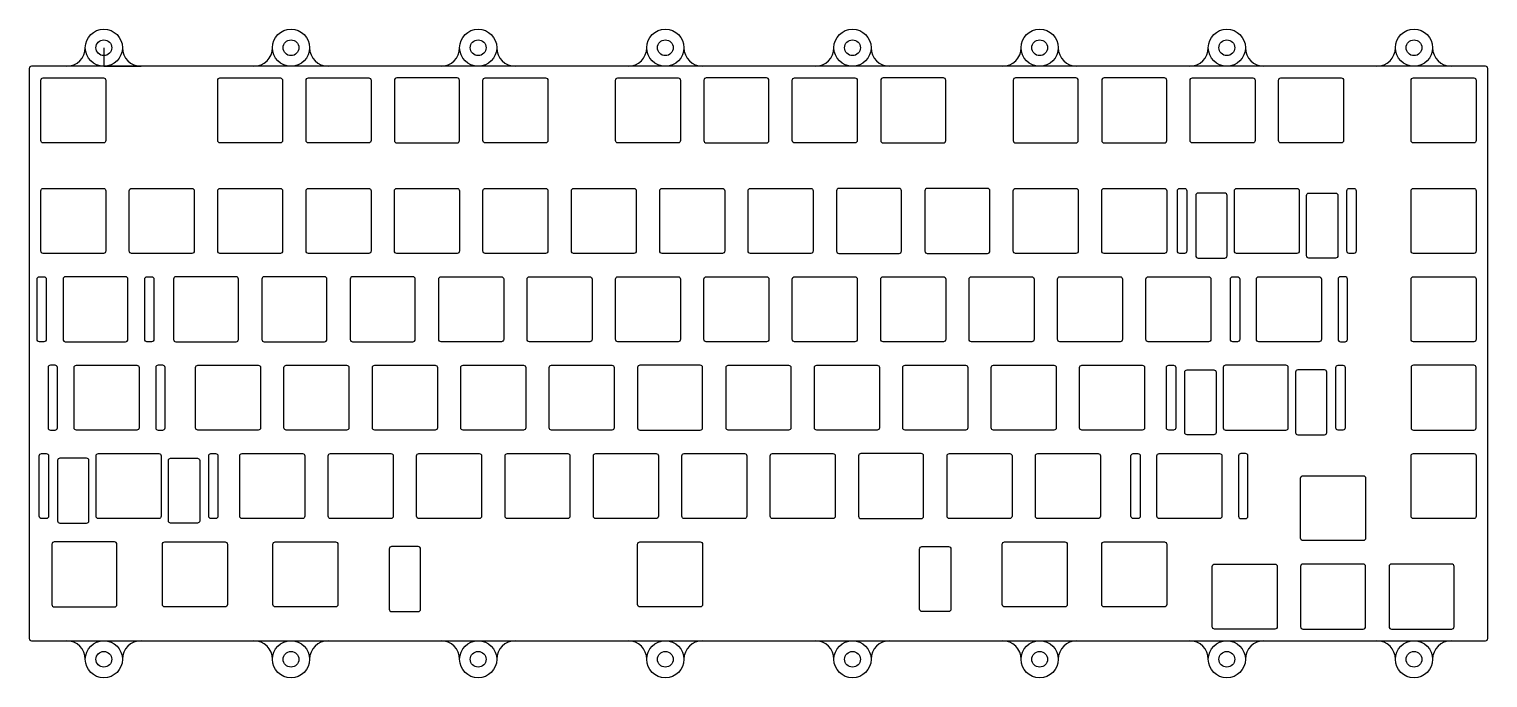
# Model space of a CAD drawing. Header units: millimetres. Extents: x 0 to 314, y -8 to 132.
import ezdxf

# ---------------------------------------------------------------- set-up
doc = ezdxf.new("R2010")
doc.units = ezdxf.units.MM
doc.layers.get('0').update_dxf_attribs({"linetype": 'CONTINUOUS'})

msp = doc.modelspace()

# ---------------------------------------------------------------- linework, layer by layer
for p, q in [((16.1, 128.08), (16.1, 124.08)), ((16.1, 124.08), (8.1, 124.08)), ((16.1, 124.08), (24.1, 124.08))]:
    msp.add_line(p, q)
for points in [[(314.32, 0.76), (314.32, 123.58, 0.414214), (313.83, 124.08), (0.5, 124.08, 0.414214), (0, 123.58), (0, 0.76, 0.414214), (0.5, 0.26), (313.83, 0.26, 0.414214)], [(2.52, 121.06, -0.414214), (3.02, 121.56), (16.02, 121.56, -0.414214), (16.52, 121.06), (16.52, 108.06, -0.414214), (16.02, 107.56), (3.02, 107.56, -0.414214), (2.52, 108.06)], [(40.62, 121.06, -0.414214), (41.12, 121.56), (54.13, 121.56, -0.414214), (54.62, 121.06), (54.62, 108.06, -0.414214), (54.13, 107.56), (41.12, 107.56, -0.414214), (40.62, 108.06)], [(73.17, 107.56), (60.17, 107.56, -0.414214), (59.67, 108.06), (59.67, 121.06, -0.414214), (60.17, 121.56), (73.17, 121.56, -0.414214), (73.67, 121.06), (73.67, 108.06, -0.414214)], [(92.22, 121.56), (79.22, 121.56, 0.414214), (78.72, 121.06), (78.72, 108.06, 0.414214), (79.22, 107.56), (92.22, 107.56, 0.414214), (92.72, 108.06), (92.72, 121.06, 0.414214)], [(98.28, 107.56, -0.414214), (97.78, 108.06), (97.78, 121.06, -0.414214), (98.28, 121.56), (111.28, 121.56, -0.414214), (111.78, 121.06), (111.78, 108.06, -0.414214), (111.28, 107.56)], [(140.35, 108.06, -0.414214), (139.85, 107.56), (126.85, 107.56, -0.414214), (126.35, 108.06), (126.35, 121.06, -0.414214), (126.85, 121.56), (139.85, 121.56, -0.414214), (140.35, 121.06)], [(159.4, 108.06), (159.4, 121.06, 0.414214), (158.9, 121.56), (145.9, 121.56, 0.414214), (145.4, 121.06), (145.4, 108.06, 0.414214), (145.9, 107.56), (158.9, 107.56, 0.414214)], [(164.45, 121.06, -0.414214), (164.95, 121.56), (177.95, 121.56, -0.414214), (178.45, 121.06), (178.45, 108.06, -0.414214), (177.95, 107.56), (164.95, 107.56, -0.414214), (164.45, 108.06)], [(197.5, 108.06), (197.5, 121.06, 0.414214), (197, 121.56), (184, 121.56, 0.414214), (183.5, 121.06), (183.5, 108.06, 0.414214), (184, 107.56), (197, 107.56, 0.414214)], [(226.08, 108.06), (226.08, 121.06, 0.414214), (225.58, 121.56), (212.57, 121.56, 0.414214), (212.07, 121.06), (212.07, 108.06, 0.414214), (212.57, 107.56), (225.58, 107.56, 0.414214)], [(244.63, 121.56), (231.62, 121.56, 0.414214), (231.12, 121.06), (231.12, 108.06, 0.414214), (231.62, 107.56), (244.63, 107.56, 0.414214), (245.13, 108.06), (245.13, 121.06, 0.414214)], [(263.68, 107.56), (250.68, 107.56, -0.414214), (250.18, 108.06), (250.18, 121.06, -0.414214), (250.68, 121.56), (263.68, 121.56, -0.414214), (264.18, 121.06), (264.18, 108.06, -0.414214)], [(269.23, 121.06, -0.414214), (269.73, 121.56), (282.73, 121.56, -0.414214), (283.23, 121.06), (283.23, 108.06, -0.414214), (282.73, 107.56), (269.73, 107.56, -0.414214), (269.23, 108.06)], [(297.8, 108.06), (297.8, 121.06, -0.414214), (298.3, 121.56), (311.3, 121.56, -0.414214), (311.8, 121.06), (311.8, 108.06, -0.414214), (311.3, 107.56), (298.3, 107.56, -0.414214)], [(16.02, 83.75), (3.02, 83.75, -0.414214), (2.52, 84.25), (2.52, 97.25, -0.414214), (3.02, 97.75), (16.02, 97.75, -0.414214), (16.52, 97.25), (16.52, 84.25, -0.414214)], [(21.57, 84.25), (21.57, 97.25, -0.414214), (22.07, 97.75), (35.08, 97.75, -0.414214), (35.58, 97.25), (35.58, 84.25, -0.414214), (35.08, 83.75), (22.07, 83.75, -0.414214)], [(41.12, 83.75, -0.414214), (40.62, 84.25), (40.62, 97.25, -0.414214), (41.12, 97.75), (54.13, 97.75, -0.414214), (54.62, 97.25), (54.62, 84.25, -0.414214), (54.13, 83.75)], [(73.67, 84.25, -0.414214), (73.17, 83.75), (60.17, 83.75, -0.414214), (59.67, 84.25), (59.67, 97.25, -0.414214), (60.17, 97.75), (73.17, 97.75, -0.414214), (73.67, 97.25)], [(92.72, 84.25, -0.414214), (92.22, 83.75), (79.22, 83.75, -0.414214), (78.72, 84.25), (78.72, 97.25, -0.414214), (79.22, 97.75), (92.22, 97.75, -0.414214), (92.72, 97.25)], [(111.28, 83.75), (98.28, 83.75, -0.414214), (97.78, 84.25), (97.78, 97.25, -0.414214), (98.28, 97.75), (111.28, 97.75, -0.414214), (111.78, 97.25), (111.78, 84.25, -0.414214)], [(116.83, 84.25), (116.83, 97.25, -0.414214), (117.33, 97.75), (130.32, 97.75, -0.414214), (130.82, 97.25), (130.82, 84.25, -0.414214), (130.32, 83.75), (117.33, 83.75, -0.414214)], [(149.38, 83.75), (136.38, 83.75, -0.414214), (135.88, 84.25), (135.88, 97.25, -0.414214), (136.38, 97.75), (149.38, 97.75, -0.414214), (149.88, 97.25), (149.88, 84.25, -0.414214)], [(155.43, 83.75, -0.414214), (154.93, 84.25), (154.93, 97.25, -0.414214), (155.43, 97.75), (168.43, 97.75, -0.414214), (168.93, 97.25), (168.93, 84.25, -0.414214), (168.43, 83.75)], [(187.97, 84.25), (187.97, 97.25, 0.414214), (187.47, 97.75), (174.48, 97.75, 0.414214), (173.98, 97.25), (173.98, 84.25, 0.414214), (174.48, 83.75), (187.47, 83.75, 0.414214)], [(206.53, 97.75), (193.53, 97.75, 0.414214), (193.03, 97.25), (193.03, 84.25, 0.414214), (193.53, 83.75), (206.53, 83.75, 0.414214), (207.03, 84.25), (207.03, 97.25, 0.414214)], [(225.58, 97.75, -0.414214), (226.08, 97.25), (226.08, 84.25, -0.414214), (225.58, 83.75), (212.57, 83.75, -0.414214), (212.07, 84.25), (212.07, 97.25, -0.414214), (212.57, 97.75)], [(231.12, 97.25, -0.414214), (231.62, 97.75), (244.63, 97.75, -0.414214), (245.13, 97.25), (245.13, 84.25, -0.414214), (244.63, 83.75), (231.62, 83.75, -0.414214), (231.12, 84.25)], [(248.95, 83.75), (247.95, 83.75, -0.414214), (247.45, 84.25), (247.45, 97.25, -0.414214), (247.95, 97.75), (248.95, 97.75, -0.414214), (249.45, 97.25), (249.45, 84.25, -0.414214)], [(273.2, 97.75, -0.414214), (273.7, 97.25), (273.7, 84.25, -0.414214), (273.2, 83.75), (260.2, 83.75, -0.414214), (259.7, 84.25), (259.7, 97.25, -0.414214), (260.2, 97.75)], [(285.45, 83.75), (284.45, 83.75, -0.414214), (283.95, 84.25), (283.95, 97.25, -0.414214), (284.45, 97.75), (285.45, 97.75, -0.414214), (285.95, 97.25), (285.95, 84.25, -0.414214)], [(311.3, 83.75), (298.3, 83.75, -0.414214), (297.8, 84.25), (297.8, 97.25, -0.414214), (298.3, 97.75), (311.3, 97.75, -0.414214), (311.8, 97.25), (311.8, 84.25, -0.414214)], [(257.64, 96.75), (251.89, 96.75, 0.414214), (251.39, 96.25), (251.39, 83.25, 0.414214), (251.89, 82.75), (257.64, 82.75, 0.414214), (258.14, 83.25), (258.14, 96.25, 0.414214)], [(275.26, 96.25, -0.414214), (275.76, 96.75), (281.51, 96.75, -0.414214), (282.01, 96.25), (282.01, 83.25, -0.414214), (281.51, 82.75), (275.76, 82.75, -0.414214), (275.26, 83.25)], [(3.69, 65.2, -0.414214), (3.19, 64.7), (2.19, 64.7, -0.414214), (1.69, 65.2), (1.69, 78.2, -0.414214), (2.19, 78.7), (3.19, 78.7, -0.414214), (3.69, 78.2)], [(20.79, 78.7), (7.79, 78.7, 0.414214), (7.29, 78.2), (7.29, 65.2, 0.414214), (7.79, 64.7), (20.79, 64.7, 0.414214), (21.29, 65.2), (21.29, 78.2, 0.414214)], [(24.89, 78.2, -0.414214), (25.39, 78.7), (26.39, 78.7, -0.414214), (26.89, 78.2), (26.89, 65.2, -0.414214), (26.39, 64.7), (25.39, 64.7, -0.414214), (24.89, 65.2)], [(44.6, 78.7), (31.6, 78.7, 0.414214), (31.1, 78.2), (31.1, 65.2, 0.414214), (31.6, 64.7), (44.6, 64.7, 0.414214), (45.1, 65.2), (45.1, 78.2, 0.414214)], [(63.65, 78.7), (50.65, 78.7, 0.414214), (50.15, 78.2), (50.15, 65.2, 0.414214), (50.65, 64.7), (63.65, 64.7, 0.414214), (64.15, 65.2), (64.15, 78.2, 0.414214)], [(82.7, 78.7), (69.7, 78.7, 0.414214), (69.2, 78.2), (69.2, 65.2, 0.414214), (69.7, 64.7), (82.7, 64.7, 0.414214), (83.2, 65.2), (83.2, 78.2, 0.414214)], [(102.25, 65.2, -0.414214), (101.75, 64.7), (88.75, 64.7, -0.414214), (88.25, 65.2), (88.25, 78.2, -0.414214), (88.75, 78.7), (101.75, 78.7, -0.414214), (102.25, 78.2)], [(121.3, 65.2, -0.414214), (120.8, 64.7), (107.8, 64.7, -0.414214), (107.3, 65.2), (107.3, 78.2, -0.414214), (107.8, 78.7), (120.8, 78.7, -0.414214), (121.3, 78.2)], [(140.35, 65.2, -0.414214), (139.85, 64.7), (126.85, 64.7, -0.414214), (126.35, 65.2), (126.35, 78.2, -0.414214), (126.85, 78.7), (139.85, 78.7, -0.414214), (140.35, 78.2)], [(159.4, 65.2, -0.414214), (158.9, 64.7), (145.9, 64.7, -0.414214), (145.4, 65.2), (145.4, 78.2, -0.414214), (145.9, 78.7), (158.9, 78.7, -0.414214), (159.4, 78.2)], [(178.45, 65.2, -0.414214), (177.95, 64.7), (164.95, 64.7, -0.414214), (164.45, 65.2), (164.45, 78.2, -0.414214), (164.95, 78.7), (177.95, 78.7, -0.414214), (178.45, 78.2)], [(197.5, 65.2, -0.414214), (197, 64.7), (184, 64.7, -0.414214), (183.5, 65.2), (183.5, 78.2, -0.414214), (184, 78.7), (197, 78.7, -0.414214), (197.5, 78.2)], [(216.05, 78.7, -0.414214), (216.55, 78.2), (216.55, 65.2, -0.414214), (216.05, 64.7), (203.05, 64.7, -0.414214), (202.55, 65.2), (202.55, 78.2, -0.414214), (203.05, 78.7)], [(235.6, 65.2, -0.414214), (235.1, 64.7), (222.1, 64.7, -0.414214), (221.6, 65.2), (221.6, 78.2, -0.414214), (222.1, 78.7), (235.1, 78.7, -0.414214), (235.6, 78.2)], [(240.65, 78.2, -0.414214), (241.15, 78.7), (254.15, 78.7, -0.414214), (254.65, 78.2), (254.65, 65.2, -0.414214), (254.15, 64.7), (241.15, 64.7, -0.414214), (240.65, 65.2)], [(260.86, 65.2, -0.414214), (260.36, 64.7), (259.36, 64.7, -0.414214), (258.86, 65.2), (258.86, 78.2, -0.414214), (259.36, 78.7), (260.36, 78.7, -0.414214), (260.86, 78.2)], [(264.46, 65.2), (264.46, 78.2, -0.414214), (264.96, 78.7), (277.96, 78.7, -0.414214), (278.46, 78.2), (278.46, 65.2, -0.414214), (277.96, 64.7), (264.96, 64.7, -0.414214)], [(283.56, 78.7), (282.56, 78.7, 0.414214), (282.06, 78.2), (282.06, 65.2, 0.414214), (282.56, 64.7), (283.56, 64.7, 0.414214), (284.06, 65.2), (284.06, 78.2, 0.414214)], [(311.8, 65.2, -0.414214), (311.3, 64.7), (298.3, 64.7, -0.414214), (297.8, 65.2), (297.8, 78.2, -0.414214), (298.3, 78.7), (311.3, 78.7, -0.414214), (311.8, 78.2)], [(5.57, 59.65), (4.57, 59.65, 0.414214), (4.07, 59.15), (4.07, 46.15, 0.414214), (4.57, 45.65), (5.57, 45.65, 0.414214), (6.07, 46.15), (6.07, 59.15, 0.414214)], [(23.67, 46.15, -0.414214), (23.17, 45.65), (10.17, 45.65, -0.414214), (9.67, 46.15), (9.67, 59.15, -0.414214), (10.17, 59.65), (23.17, 59.65, -0.414214), (23.67, 59.15)], [(28.77, 59.65), (27.77, 59.65, 0.414214), (27.27, 59.15), (27.27, 46.15, 0.414214), (27.77, 45.65), (28.77, 45.65, 0.414214), (29.27, 46.15), (29.27, 59.15, 0.414214)], [(35.86, 59.15, -0.414214), (36.36, 59.65), (49.36, 59.65, -0.414214), (49.86, 59.15), (49.86, 46.15, -0.414214), (49.36, 45.65), (36.36, 45.65, -0.414214), (35.86, 46.15)], [(68.91, 46.15, -0.414214), (68.41, 45.65), (55.41, 45.65, -0.414214), (54.91, 46.15), (54.91, 59.15, -0.414214), (55.41, 59.65), (68.41, 59.65, -0.414214), (68.91, 59.15)], [(73.96, 59.15, -0.414214), (74.46, 59.65), (87.46, 59.65, -0.414214), (87.96, 59.15), (87.96, 46.15, -0.414214), (87.46, 45.65), (74.46, 45.65, -0.414214), (73.96, 46.15)], [(107.01, 46.15, -0.414214), (106.51, 45.65), (93.51, 45.65, -0.414214), (93.01, 46.15), (93.01, 59.15, -0.414214), (93.51, 59.65), (106.51, 59.65, -0.414214), (107.01, 59.15)], [(125.56, 45.65), (112.56, 45.65, -0.414214), (112.06, 46.15), (112.06, 59.15, -0.414214), (112.56, 59.65), (125.56, 59.65, -0.414214), (126.06, 59.15), (126.06, 46.15, -0.414214)], [(144.61, 59.65), (131.61, 59.65, 0.414214), (131.11, 59.15), (131.11, 46.15, 0.414214), (131.61, 45.65), (144.61, 45.65, 0.414214), (145.11, 46.15), (145.11, 59.15, 0.414214)], [(164.16, 46.15, -0.414214), (163.66, 45.65), (150.66, 45.65, -0.414214), (150.16, 46.15), (150.16, 59.15, -0.414214), (150.66, 59.65), (163.66, 59.65, -0.414214), (164.16, 59.15)], [(183.21, 46.15, -0.414214), (182.71, 45.65), (169.71, 45.65, -0.414214), (169.21, 46.15), (169.21, 59.15, -0.414214), (169.71, 59.65), (182.71, 59.65, -0.414214), (183.21, 59.15)], [(201.76, 59.65, -0.414214), (202.26, 59.15), (202.26, 46.15, -0.414214), (201.76, 45.65), (188.76, 45.65, -0.414214), (188.26, 46.15), (188.26, 59.15, -0.414214), (188.76, 59.65)], [(207.31, 59.15, -0.414214), (207.81, 59.65), (220.81, 59.65, -0.414214), (221.31, 59.15), (221.31, 46.15, -0.414214), (220.81, 45.65), (207.81, 45.65, -0.414214), (207.31, 46.15)], [(239.86, 59.65, -0.414214), (240.36, 59.15), (240.36, 46.15, -0.414214), (239.86, 45.65), (226.86, 45.65, -0.414214), (226.36, 46.15), (226.36, 59.15, -0.414214), (226.86, 59.65)], [(247.07, 46.15, -0.414214), (246.57, 45.65), (245.57, 45.65, -0.414214), (245.07, 46.15), (245.07, 59.15, -0.414214), (245.57, 59.65), (246.57, 59.65, -0.414214), (247.07, 59.15)], [(249.51, 44.65, -0.414214), (249.01, 45.15), (249.01, 58.15, -0.414214), (249.51, 58.65), (255.26, 58.65, -0.414214), (255.76, 58.15), (255.76, 45.15, -0.414214), (255.26, 44.65)], [(271.32, 46.15), (271.32, 59.15, 0.414214), (270.82, 59.65), (257.82, 59.65, 0.414214), (257.32, 59.15), (257.32, 46.15, 0.414214), (257.82, 45.65), (270.82, 45.65, 0.414214)], [(279.13, 58.65), (273.38, 58.65, 0.414214), (272.88, 58.15), (272.88, 45.15, 0.414214), (273.38, 44.65), (279.13, 44.65, 0.414214), (279.63, 45.15), (279.63, 58.15, 0.414214)], [(281.57, 59.15, -0.414214), (282.07, 59.65), (283.07, 59.65, -0.414214), (283.57, 59.15), (283.57, 46.15, -0.414214), (283.07, 45.65), (282.07, 45.65, -0.414214), (281.57, 46.15)], [(311.3, 59.65), (298.3, 59.65, 0.414214), (297.8, 59.15), (297.8, 46.15, 0.414214), (298.3, 45.65), (311.3, 45.65, 0.414214), (311.8, 46.15), (311.8, 59.15, 0.414214)], [(4.18, 27.1, -0.414214), (3.68, 26.6), (2.68, 26.6, -0.414214), (2.18, 27.1), (2.18, 40.1, -0.414214), (2.68, 40.6), (3.68, 40.6, -0.414214), (4.18, 40.1)], [(12.37, 39.6), (6.62, 39.6, 0.414214), (6.12, 39.1), (6.12, 26.1, 0.414214), (6.62, 25.6), (12.37, 25.6, 0.414214), (12.87, 26.1), (12.87, 39.1, 0.414214)], [(27.93, 26.6), (14.93, 26.6, -0.414214), (14.43, 27.1), (14.43, 40.1, -0.414214), (14.93, 40.6), (27.93, 40.6, -0.414214), (28.43, 40.1), (28.43, 27.1, -0.414214)], [(29.99, 39.1, -0.414214), (30.49, 39.6), (36.24, 39.6, -0.414214), (36.74, 39.1), (36.74, 26.1, -0.414214), (36.24, 25.6), (30.49, 25.6, -0.414214), (29.99, 26.1)], [(40.68, 27.1, -0.414214), (40.18, 26.6), (39.18, 26.6, -0.414214), (38.68, 27.1), (38.68, 40.1, -0.414214), (39.18, 40.6), (40.18, 40.6, -0.414214), (40.68, 40.1)], [(45.39, 27.1), (45.39, 40.1, -0.414214), (45.89, 40.6), (58.89, 40.6, -0.414214), (59.39, 40.1), (59.39, 27.1, -0.414214), (58.89, 26.6), (45.89, 26.6, -0.414214)], [(64.44, 27.1), (64.44, 40.1, -0.414214), (64.94, 40.6), (77.94, 40.6, -0.414214), (78.44, 40.1), (78.44, 27.1, -0.414214), (77.94, 26.6), (64.94, 26.6, -0.414214)], [(96.99, 26.6), (83.99, 26.6, -0.414214), (83.49, 27.1), (83.49, 40.1, -0.414214), (83.99, 40.6), (96.99, 40.6, -0.414214), (97.49, 40.1), (97.49, 27.1, -0.414214)], [(102.54, 27.1), (102.54, 40.1, -0.414214), (103.04, 40.6), (116.04, 40.6, -0.414214), (116.54, 40.1), (116.54, 27.1, -0.414214), (116.04, 26.6), (103.04, 26.6, -0.414214)], [(135.09, 26.6), (122.09, 26.6, -0.414214), (121.59, 27.1), (121.59, 40.1, -0.414214), (122.09, 40.6), (135.09, 40.6, -0.414214), (135.59, 40.1), (135.59, 27.1, -0.414214)], [(154.64, 27.1, -0.414214), (154.14, 26.6), (141.14, 26.6, -0.414214), (140.64, 27.1), (140.64, 40.1, -0.414214), (141.14, 40.6), (154.14, 40.6, -0.414214), (154.64, 40.1)], [(173.19, 40.6, -0.414214), (173.69, 40.1), (173.69, 27.1, -0.414214), (173.19, 26.6), (160.19, 26.6, -0.414214), (159.69, 27.1), (159.69, 40.1, -0.414214), (160.19, 40.6)], [(192.24, 40.6), (179.24, 40.6, 0.414214), (178.74, 40.1), (178.74, 27.1, 0.414214), (179.24, 26.6), (192.24, 26.6, 0.414214), (192.74, 27.1), (192.74, 40.1, 0.414214)], [(198.29, 26.6, -0.414214), (197.79, 27.1), (197.79, 40.1, -0.414214), (198.29, 40.6), (211.29, 40.6, -0.414214), (211.79, 40.1), (211.79, 27.1, -0.414214), (211.29, 26.6)], [(230.34, 26.6), (217.34, 26.6, -0.414214), (216.84, 27.1), (216.84, 40.1, -0.414214), (217.34, 40.6), (230.34, 40.6, -0.414214), (230.84, 40.1), (230.84, 27.1, -0.414214)], [(238.93, 26.6), (237.93, 26.6, -0.414214), (237.43, 27.1), (237.43, 40.1, -0.414214), (237.93, 40.6), (238.93, 40.6, -0.414214), (239.43, 40.1), (239.43, 27.1, -0.414214)], [(243.03, 27.1), (243.03, 40.1, -0.414214), (243.53, 40.6), (256.53, 40.6, -0.414214), (257.03, 40.1), (257.03, 27.1, -0.414214), (256.53, 26.6), (243.53, 26.6, -0.414214)], [(262.63, 27.1), (262.63, 40.1, 0.414214), (262.13, 40.6), (261.13, 40.6, 0.414214), (260.63, 40.1), (260.63, 27.1, 0.414214), (261.13, 26.6), (262.13, 26.6, 0.414214)], [(297.8, 27.1), (297.8, 40.1, -0.414214), (298.3, 40.6), (311.3, 40.6, -0.414214), (311.8, 40.1), (311.8, 27.1, -0.414214), (311.3, 26.6), (298.3, 26.6, -0.414214)], [(287.49, 35.83, -0.414214), (287.99, 35.33), (287.99, 22.33, -0.414214), (287.49, 21.83), (274.49, 21.83, -0.414214), (273.99, 22.33), (273.99, 35.33, -0.414214), (274.49, 35.83)], [(18.91, 8.05), (18.91, 21.05, 0.414214), (18.41, 21.55), (5.41, 21.55, 0.414214), (4.91, 21.05), (4.91, 8.05, 0.414214), (5.41, 7.55), (18.41, 7.55, 0.414214)], [(28.72, 8.05), (28.72, 21.05, -0.414214), (29.22, 21.55), (42.22, 21.55, -0.414214), (42.72, 21.05), (42.72, 8.05, -0.414214), (42.22, 7.55), (29.22, 7.55, -0.414214)], [(66.53, 8.05, -0.414214), (66.03, 7.55), (53.03, 7.55, -0.414214), (52.53, 8.05), (52.53, 21.05, -0.414214), (53.03, 21.55), (66.03, 21.55, -0.414214), (66.53, 21.05)], [(84.34, 7.05), (84.34, 20.05, 0.414214), (83.84, 20.55), (78.09, 20.55, 0.414214), (77.59, 20.05), (77.59, 7.05, 0.414214), (78.09, 6.55), (83.84, 6.55, 0.414214)], [(145.11, 8.05, -0.414214), (144.61, 7.55), (131.61, 7.55, -0.414214), (131.11, 8.05), (131.11, 21.05, -0.414214), (131.61, 21.55), (144.61, 21.55, -0.414214), (145.11, 21.05)], [(191.89, 20.05, -0.414214), (192.39, 20.55), (198.14, 20.55, -0.414214), (198.64, 20.05), (198.64, 7.05, -0.414214), (198.14, 6.55), (192.39, 6.55, -0.414214), (191.89, 7.05)], [(209.69, 21.05, -0.414214), (210.19, 21.55), (223.19, 21.55, -0.414214), (223.69, 21.05), (223.69, 8.05, -0.414214), (223.19, 7.55), (210.19, 7.55, -0.414214), (209.69, 8.05)], [(244.63, 21.55, -0.414214), (245.13, 21.05), (245.13, 8.05, -0.414214), (244.63, 7.55), (231.62, 7.55, -0.414214), (231.12, 8.05), (231.12, 21.05, -0.414214), (231.62, 21.55)], [(268.44, 2.78), (255.44, 2.78, -0.414214), (254.94, 3.28), (254.94, 16.28, -0.414214), (255.44, 16.78), (268.44, 16.78, -0.414214), (268.94, 16.28), (268.94, 3.28, -0.414214)], [(287.99, 3.28), (287.99, 16.28, 0.414214), (287.49, 16.78), (274.49, 16.78, 0.414214), (273.99, 16.28), (273.99, 3.28, 0.414214), (274.49, 2.78), (287.49, 2.78, 0.414214)], [(307.04, 3.28), (307.04, 16.28, 0.414214), (306.54, 16.78), (293.54, 16.78, 0.414214), (293.04, 16.28), (293.04, 3.28, 0.414214), (293.54, 2.78), (306.54, 2.78, 0.414214)]]:
    msp.add_lwpolyline(points, format="xyb", close=True)
for centre, radius in [((16.1, 128.08), 4), ((56.43, 128.08), 4), ((96.76, 128.08), 4), ((137.09, 128.08), 4), ((177.42, 128.08), 4), ((217.76, 128.08), 4), ((258.09, 128.08), 4), ((298.42, 128.08), 4), ((16.1, 128.08), 1.7), ((56.43, 128.08), 1.7), ((96.76, 128.08), 1.7), ((137.09, 128.08), 1.7), ((177.42, 128.08), 1.7), ((217.76, 128.08), 1.7), ((258.09, 128.08), 1.7), ((298.42, 128.08), 1.7), ((16.1, -3.74), 4), ((56.43, -3.74), 4), ((96.76, -3.74), 4), ((137.09, -3.74), 4), ((177.42, -3.74), 4), ((217.76, -3.74), 4), ((258.09, -3.74), 4), ((298.42, -3.74), 4), ((16.1, -3.74), 1.7), ((56.43, -3.74), 1.7), ((96.76, -3.74), 1.7), ((137.09, -3.74), 1.7), ((177.42, -3.74), 1.7), ((217.76, -3.74), 1.7), ((258.09, -3.74), 1.7), ((298.42, -3.74), 1.7)]:
    msp.add_circle(centre, radius)
for centre, start, end in [((8.1, 128.08), -90, 0), ((24.1, 128.08), 180, 270), ((48.43, 128.08), -90, 0), ((64.43, 128.08), 180, 270), ((88.76, 128.08), -90, 0), ((104.76, 128.08), 180, 270), ((129.09, 128.08), -90, 0), ((145.09, 128.08), 180, 270), ((169.42, 128.08), -90, 0), ((185.42, 128.08), 180, 270), ((209.76, 128.08), -90, 0), ((225.76, 128.08), 180, 270), ((250.09, 128.08), -90, 0), ((266.09, 128.08), 180, 270), ((290.42, 128.08), -90, 0), ((306.42, 128.08), 180, 270), ((8.1, -3.74), 0, 90), ((24.1, -3.74), 90, 180), ((48.43, -3.74), 0, 90), ((64.43, -3.74), 90, 180), ((88.76, -3.74), 0, 90), ((104.76, -3.74), 90, 180), ((129.09, -3.74), 0, 90), ((145.09, -3.74), 90, 180), ((169.42, -3.74), 0, 90), ((185.42, -3.74), 90, 180), ((209.76, -3.74), 0, 90), ((225.76, -3.74), 90, 180), ((250.09, -3.74), 0, 90), ((266.09, -3.74), 90, 180), ((290.42, -3.74), 0, 90), ((306.42, -3.74), 90, 180)]:
    msp.add_arc(centre, 4, start, end)

doc.saveas('drawing.dxf')
